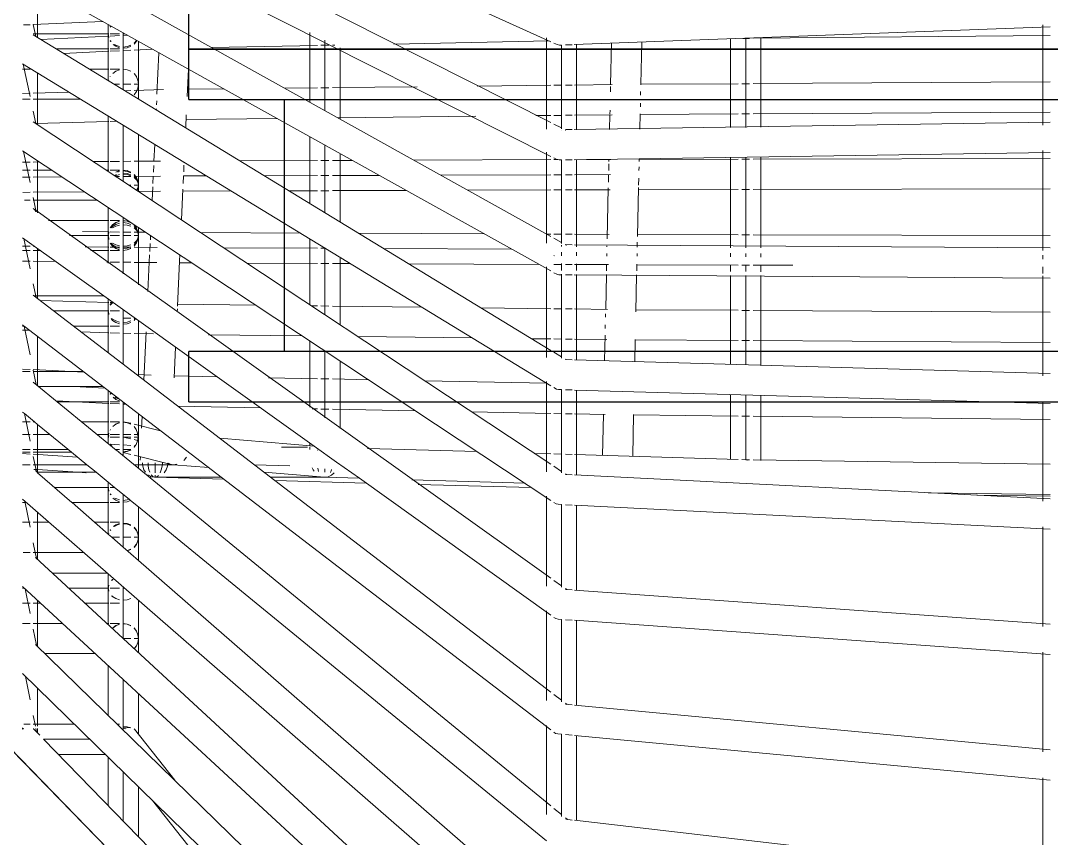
# Model space of a CAD drawing. Header units: millimetres. Extents: x 886808 to 1650903, y -1008069 to 230892.
# Drawn here: x 1015241 to 1016263, y -509280 to -508469 of the extents above; entities that cross this region are included whole.
import ezdxf
from ezdxf.xclip import XClip

# ---------------------------------------------------------------- set-up
doc = ezdxf.new("R2010")
doc.units = ezdxf.units.MM
doc.header["$XCLIPFRAME"] = 0
doc.layers.get('0').update_dxf_attribs({"lineweight": 0})
doc.layers.add('A-Wall', color=113, linetype='Continuous', lineweight=30)
doc.layers.add('A_Dim', color=8, linetype='Continuous', lineweight=5)

# ---------------------------------------------------------------- blocks, each defined once
blk = doc.blocks.new('A$C14C457CE')
for p, q in [((8875.8, 1507.4), (9400, 1744.6)), ((8875.8, 1427.3), (9389.4, 1686.6)), ((8875.8, 1393.7), (9300, 1607.8)), ((8875.8, 1314.2), (9389.4, 1600.4)), ((8875.8, 1279.9), (9400, 1572)), ((9385, 1511.5), (9385, 1563.6)), ((8387.8, 1424.7), (8387.8, 1524.2)), ((9315, 1524.6), (9315, 1515.3)), ((9389.4, 1524.5), (9320.7, 1527.7)), ((9389.4, 1524.5), (9386.8, 1512.6)), ((9399.1, 1524.1), (9392.5, 1524.4)), ((8380.3, 1522.1), (8852.8, 1504.6)), ((8675, 1510.9), (8380.3, 1513.8)), ((8875.8, 1201.1), (9389.4, 1514.2)), ((9115, 1516.6), (9115, 1447.5)), ((9300, 1513.7), (9295.8, 1513.9)), ((9300, 1515.3), (9298.4, 1515.3)), ((9300, 1516.2), (9300, 1515.3)), ((9300, 1516.2), (9300, 1459.7)), ((9300, 1516.2), (9300, 1459.7)), ((9300, 1516.2), (9300, 1515.3)), ((9300, 1502.2), (9300, 1515.3)), ((9300, 1515.3), (9300, 1459.7)), ((9303.9, 1515.3), (9313, 1515.3)), ((9303.9, 1515.3), (9313, 1515.3)), ((9312.1, 1523), (9313, 1521.9)), ((9312.5, 1523.2), (9313, 1522.5)), ((9315, 1515.3), (9314.5, 1515.3)), ((9315, 1515.3), (9314.5, 1511.9)), ((9314.5, 1515.3), (9389.4, 1515.3)), ((9315, 1515.3), (9315, 1500.3)), ((8667.5, 1511.4), (8667.5, 1422.7)), ((8685.4, 1510.8), (8678.6, 1510.8)), ((8682.5, 1510.9), (8682.5, 1422.4)), ((8697.5, 1510.3), (8697.5, 1422.2)), ((8786.5, 1465.2), (8785.6, 1507.1)), ((8816.5, 1464.9), (8815.6, 1505.9)), ((8850.2, 1419.9), (8850.2, 1504.7)), ((8854.6, 1504.5), (8861.3, 1504.3)), ((8865.2, 1504.1), (8867.1, 1504)), ((8865.2, 1421), (8865.2, 1504.1)), ((8867.1, 1504), (8869.5, 1504.6)), ((8869.5, 1504.6), (8872.7, 1506)), ((9031.5, 1505.2), (8877.4, 1508.2)), ((8880.2, 1420.8), (8880.2, 1511.3)), ((9092.5, 1504.1), (9090.3, 1504.1)), ((9103.9, 1503.9), (9096.1, 1504)), ((9100, 1509), (9100, 1439.1)), ((9212.5, 1501.8), (9107.5, 1503.8)), ((9285, 1499.4), (9285, 1507.9)), ((9287, 1508.1), (9286.7, 1508.8)), ((9287, 1508.7), (9286.9, 1508.9)), ((9289.4, 1506), (9287, 1508.7)), ((9289.4, 1505.2), (9287, 1508.1)), ((9296.1, 1502.6), (9292.5, 1503.9)), ((9313, 1513.1), (9303.9, 1513.5)), ((9307.5, 1503.9), (9303.9, 1502.6)), ((9310, 1504.7), (9307.5, 1502.9)), ((9308.7, 1504.7), (9307.5, 1503.9)), ((9313, 1508.7), (9312.2, 1507.8)), ((9313, 1508.1), (9312.7, 1507.8)), ((9382.3, 1509.8), (9314.5, 1513)), ((9314.5, 1511.9), (9314.5, 1511.6)), ((9085, 1501.4), (9085, 1430.7)), ((9266.6, 1455.4), (9264.7, 1496.5)), ((9289.4, 1499.2), (9271, 1500.1)), ((9285, 1465.3), (9285, 1499.4)), ((9296.1, 1501.5), (9292.5, 1502.9)), ((9300, 1498.7), (9292.5, 1499)), ((9300, 1502.2), (9296.1, 1502.6)), ((9300, 1501), (9296.1, 1501.5)), ((9300, 1502.2), (9300, 1501)), ((9300, 1500.3), (9300, 1501)), ((9307.5, 1502.9), (9303.9, 1501.5)), ((9303.9, 1500.3), (9313, 1500.3)), ((9313, 1498.1), (9303.9, 1498.5)), ((9314.5, 1500.3), (9366.7, 1500.3)), ((9359.4, 1495.9), (9314.5, 1498)), ((9315, 1500.3), (9315, 1468.8)), ((8875.8, 1166), (9400, 1485.6)), ((9399.4, 1485.2), (9392.5, 1453)), ((9236.6, 1453), (9235.4, 1480.2)), ((9287, 1472.8), (9289.4, 1475.8)), ((9287, 1472.7), (9287, 1472.8)), ((9289.4, 1475.8), (9289.4, 1475.9)), ((9292.5, 1478.3), (9296.1, 1479.7)), ((9292.5, 1478.2), (9296.1, 1479.7)), ((9296.1, 1479.7), (9300, 1480.3)), ((9296.1, 1479.7), (9300, 1480.2)), ((9300, 1480.3), (9300, 1480.3)), ((9300, 1480.3), (9300, 1480.2)), ((9300, 1465.3), (9300, 1480.2)), ((9303.9, 1480.3), (9313, 1480.3)), ((9303.9, 1479.7), (9307.5, 1478.3)), ((9303.9, 1479.7), (9307.5, 1478.2)), ((9307.5, 1478.3), (9310.5, 1475.9)), ((9307.5, 1478.2), (9310.5, 1475.9)), ((9312.9, 1472.8), (9313, 1472.8)), ((9313, 1472.8), (9313, 1472.8)), ((9313, 1472.8), (9313, 1472.7)), ((9314.5, 1480.3), (9333.8, 1480.3)), ((9385, 1425.1), (9385, 1476.4)), ((9392.5, 1480.3), (9400, 1480.3)), ((8675, 1465.9), (8380.3, 1467.6)), ((8686.4, 1465.8), (8678.6, 1465.8)), ((8786.5, 1465.2), (8690, 1465.8)), ((8786.5, 1464.8), (8786.5, 1465.2)), ((8852.2, 1464.5), (8814.8, 1465)), ((8816.7, 1457.7), (8816.6, 1463.1)), ((8861.3, 1464.4), (8854.6, 1464.5)), ((8872.7, 1464.3), (8865.2, 1464.4)), ((8948.8, 1463.5), (8875.8, 1464.3)), ((9092.5, 1461.9), (9008.5, 1462.8)), ((9285, 1465.3), (9285.5, 1469.2)), ((9285.5, 1461.5), (9285, 1465.3)), ((9285, 1459.2), (9285, 1465.3)), ((9285, 1465.3), (9289.4, 1465.3)), ((9285.5, 1469.2), (9287, 1472.7)), ((9300, 1465.3), (9292.5, 1465.3)), ((9300, 1465.3), (9300, 1459.7)), ((9300, 1465.3), (9300, 1459.7)), ((9309.2, 1465.3), (9303.9, 1465.3)), ((9314.5, 1469.2), (9314.6, 1468.6)), ((8786.8, 1454.4), (8786.7, 1458)), ((9103.9, 1461.8), (9096.1, 1461.8)), ((9139.9, 1461.4), (9107.5, 1461.7)), ((9236.3, 1460.3), (9200.3, 1460.7)), ((9289.4, 1459.1), (9260, 1459.9)), ((9285, 1450.5), (9285, 1459.2)), ((9286.5, 1459.2), (9285.5, 1461.5)), ((9287, 1457.9), (9286.5, 1459.2)), ((9289.4, 1454.8), (9287, 1457.9)), ((9287, 1457.9), (9287, 1457.9)), ((9289.4, 1454.8), (9289.4, 1454.8)), ((9298.6, 1458.8), (9292.5, 1459)), ((9389.4, 1456.4), (9353.7, 1457.3)), ((9400, 1456.1), (9392.5, 1456.3)), ((8787, 1443), (8786.9, 1446.6)), ((9267.1, 1444.8), (9266.9, 1448.7)), ((9342.2, 1450.3), (9389.4, 1450.3)), ((9392.5, 1450.3), (9400, 1450.3)), ((8675, 1435.9), (8380.3, 1437.6)), ((8686.4, 1435.8), (8678.6, 1435.8)), ((8787.2, 1435.2), (8690, 1435.8)), ((8787.5, 1420.8), (8787.2, 1435.8)), ((8852.2, 1434.6), (8815, 1435)), ((8817.2, 1435.5), (8817.1, 1439.6)), ((8817.5, 1420.4), (8817.2, 1434.9)), ((8861.3, 1434.5), (8854.6, 1434.5)), ((8872.7, 1434.3), (8865.2, 1434.4)), ((8890.6, 1434.1), (8875.8, 1434.3)), ((9087.1, 1431.9), (8950.4, 1433.5)), ((9238.1, 1421.9), (9237.5, 1434.9)), ((9267.3, 1439.8), (9267.2, 1440.9)), ((9315, 1378.8), (9315, 1433.8)), ((9389.4, 1438.6), (9386.7, 1426.3)), ((8380.3, 1427.5), (8852.6, 1420.3)), ((8865.2, 1421.9), (8872.7, 1425.7)), ((9237.7, 1430.3), (9147.5, 1431.3)), ((9285, 1358.9), (9389.4, 1428)), ((9300, 1424.6), (9300, 1368.9)), ((9300, 1424.6), (9300, 1368.9)), ((9300, 1424.6), (9300, 1368.9)), ((9300, 1424.6), (9300, 1368.9)), ((9313, 1428.4), (9306.6, 1428.6)), ((9387, 1426.4), (9314.5, 1428.4)), ((8854.6, 1420.3), (8861.3, 1420.2)), ((8860.9, 1419.7), (8861.3, 1420)), ((8861.3, 1419.8), (8861.1, 1419.7)), ((8865.2, 1419.7), (8865.2, 1419.7)), ((9115, 1413.1), (9115, 1346.9)), ((9285, 1388.9), (9285, 1415.5)), ((9100, 1404.8), (9100, 1337.8)), ((9269.6, 1389), (9268.9, 1405.6)), ((8380.3, 1397.5), (8852.7, 1390.3)), ((8675, 1390.8), (8380.3, 1391.4)), ((8387.8, 1300.3), (8387.8, 1399.6)), ((8667.5, 1393.1), (8667.5, 1302.8)), ((8682.5, 1392.9), (8682.5, 1302.9)), ((8697.5, 1392.7), (8697.5, 1303)), ((8788.2, 1388.7), (8788.2, 1391.3)), ((8869.8, 1390.6), (8872.7, 1392.1)), ((8875.8, 1052.2), (9400, 1399.2)), ((8880.2, 1307.4), (8880.2, 1398)), ((9085, 1396.4), (9085, 1328.6)), ((9392.5, 1367.6), (9399.1, 1398.6)), ((8686.4, 1390.8), (8678.6, 1390.8)), ((8788.2, 1390.6), (8690, 1390.8)), ((8788.4, 1379.7), (8788.3, 1383.3)), ((8840.4, 1390.5), (8816.4, 1390.6)), ((8818.2, 1388.6), (8818.2, 1390.8)), ((8818.4, 1379.6), (8818.3, 1386.3)), ((8850.2, 1304), (8850.2, 1390.3)), ((8854.6, 1390.3), (8861.3, 1390.2)), ((8865.2, 1390.1), (8867.5, 1390.1)), ((8865.2, 1307.2), (8865.2, 1390.1)), ((8867.5, 1390.1), (8869.8, 1390.6)), ((8872.7, 1390.4), (8868.8, 1390.4)), ((9011.7, 1389.9), (8875.8, 1390.4)), ((9092.5, 1389.7), (9073, 1389.7)), ((9103.9, 1389.6), (9096.1, 1389.6)), ((9184.6, 1389.3), (9107.5, 1389.6)), ((9239.7, 1387.1), (9239.6, 1387.8)), ((9240.1, 1378.2), (9239.8, 1384.9)), ((9289.4, 1388.8), (9263.1, 1389)), ((9269.6, 1388.5), (9269.6, 1389)), ((9270.1, 1378), (9269.8, 1384.7)), ((9285, 1365.1), (9285, 1388.9)), ((9300, 1388.7), (9292.5, 1388.8)), ((9313, 1388.6), (9303.9, 1388.7)), ((9329.7, 1388.5), (9314.5, 1388.6)), ((9389.4, 1388), (9383.2, 1388.1)), ((9385, 1337.7), (9385, 1389.2)), ((9400, 1387.9), (9392.5, 1388)), ((8788.7, 1365.1), (8788.6, 1371.9)), ((8852.2, 1375.4), (8816.6, 1375.6)), ((8818.7, 1368.2), (8818.5, 1375.7)), ((8861.3, 1375.4), (8854.6, 1375.4)), ((8872.7, 1375.4), (8865.2, 1375.4)), ((8985, 1375), (8875.8, 1375.4)), ((9092.5, 1374.7), (9046.2, 1374.8)), ((9103.9, 1374.6), (9096.1, 1374.6)), ((9160.1, 1374.4), (9107.5, 1374.6)), ((9240.3, 1374.2), (9217.4, 1374.2)), ((9240.6, 1366.8), (9240.3, 1374.3)), ((9289.4, 1373.8), (9263.1, 1374)), ((9270.7, 1366.6), (9270.3, 1374.1)), ((9285.5, 1369), (9287, 1372.6)), ((9285.5, 1368.8), (9287, 1372.2)), ((9285.5, 1368.2), (9287, 1371.1)), ((9285.5, 1367.9), (9287, 1370.5)), ((9287, 1372.6), (9289.4, 1375.7)), ((9287, 1372.2), (9289.4, 1375.1)), ((9287, 1371.1), (9289.4, 1373.6)), ((9287, 1370.5), (9289.4, 1372.8)), ((9292.5, 1378), (9296.1, 1379.5)), ((9292.5, 1377.4), (9296.1, 1378.8)), ((9292.5, 1375.5), (9296.1, 1376.7)), ((9292.5, 1374.5), (9296.1, 1375.6)), ((9300, 1373.7), (9292.5, 1373.8)), ((9296.1, 1379.5), (9300, 1380)), ((9296.1, 1378.8), (9300, 1379.3)), ((9296.1, 1376.7), (9300, 1377.1)), ((9296.1, 1375.6), (9300, 1376)), ((9300, 1380.1), (9300, 1380)), ((9300, 1379.3), (9300, 1377.1)), ((9300, 1377.1), (9300, 1376)), ((9300, 1368.9), (9300, 1376)), ((9303.9, 1380.1), (9313, 1380.1)), ((9303.9, 1379.5), (9307.3, 1378.1)), ((9303.9, 1378.8), (9305.6, 1378.1)), ((9303.9, 1375.6), (9307.5, 1374.5)), ((9307.3, 1373.7), (9303.9, 1373.7)), ((9306.9, 1375.7), (9307.5, 1375.5)), ((9307.5, 1375.5), (9308.8, 1374.7)), ((9307.5, 1374.5), (9308.1, 1374.2)), ((9309.8, 1375.7), (9310.1, 1375.5)), ((9314.5, 1380.1), (9317, 1380.1)), ((9389.4, 1373), (9360.8, 1373.3)), ((9371.2, 1380.1), (9389.4, 1380.1)), ((9392.5, 1380.1), (9400, 1380.1)), ((9400, 1372.9), (9392.5, 1373)), ((8675, 1360.8), (8380.3, 1361.4)), ((8686.4, 1360.8), (8678.6, 1360.8)), ((8788.8, 1360.6), (8690, 1360.8)), ((8789.8, 1314.1), (8788.8, 1362.7)), ((8852.2, 1360.4), (8816.8, 1360.6)), ((8819.9, 1311.8), (8818.8, 1362.6)), ((8861.3, 1360.4), (8854.6, 1360.4)), ((8872.7, 1360.4), (8865.2, 1360.4)), ((8958.2, 1360.1), (8875.8, 1360.4)), ((9242.3, 1330.6), (9240.9, 1361.2)), ((9271.4, 1349.9), (9270.8, 1363.4)), ((9285, 1365.1), (9285.5, 1368.8)), ((9285, 1365.1), (9285.5, 1368.2)), ((9285, 1365.1), (9285.5, 1367.9)), ((9285.5, 1362.3), (9285, 1365.1)), ((9285, 1365.1), (9285, 1358.9)), ((9285.5, 1362), (9285, 1365.1)), ((9285.5, 1361.4), (9285, 1365.1)), ((9285, 1365.1), (9289.4, 1365.1)), ((9285.5, 1368.8), (9285.5, 1369)), ((9286.8, 1360.1), (9285.5, 1362.3)), ((9286.6, 1360), (9285.5, 1362)), ((9286.3, 1359.8), (9285.5, 1361.4)), ((9285.5, 1361.2), (9285.5, 1361.4)), ((9286.2, 1359.7), (9285.5, 1361.2)), ((9294.3, 1365.1), (9292.5, 1365.1)), ((8875.8, 1088.1), (9284.9, 1358.9)), ((9092.5, 1359.7), (9019.4, 1359.9)), ((9103.9, 1359.6), (9096.1, 1359.6)), ((9135.6, 1359.5), (9107.5, 1359.6)), ((9241, 1359.2), (9192.9, 1359.3)), ((9284.9, 1358.9), (9263.1, 1359)), ((9284.9, 1358.9), (9285, 1358.9)), ((9325.9, 1350.1), (9389.4, 1350.1)), ((9389.4, 1358), (9338.4, 1358.4)), ((9386.4, 1338.7), (9389.4, 1352.9)), ((9399.6, 1357.9), (9392.5, 1358)), ((9392.5, 1350.1), (9398, 1350.1)), ((9315, 1342.9), (9315, 1318.7)), ((9315, 1288.7), (9386.6, 1339.9)), ((9386.6, 1339.9), (9389.4, 1341.8)), ((9387.8, 1340.5), (9386.8, 1339)), ((9389.4, 1341.8), (9387.8, 1340.5)), ((9389.4, 1341.8), (9389.4, 1341.9)), ((9296.1, 1329.4), (9300, 1329.9)), ((9296.1, 1329.3), (9300, 1329.8)), ((9300, 1333), (9300, 1277)), ((9300, 1333), (9300, 1277)), ((9300, 1333), (9300, 1315.1)), ((9300, 1333), (9300, 1277)), ((9300, 1330.1), (9300, 1329.9)), ((9300, 1329.9), (9300, 1329.8)), ((9300, 1328), (9300, 1329.8)), ((9303.9, 1330.1), (9313, 1330.1)), ((9314.5, 1330.1), (9374.4, 1330.1)), ((9285, 1318.4), (9285, 1323.1)), ((9285.5, 1318.9), (9287, 1322.5)), ((9285.5, 1318.4), (9287, 1321.5)), ((9285.5, 1317.9), (9287, 1320.4)), ((9287, 1322.5), (9289.4, 1325.6)), ((9287, 1322.5), (9289.4, 1325.5)), ((9287, 1321.5), (9289.4, 1324.2)), ((9287, 1320.4), (9289.4, 1322.6)), ((9287, 1322.5), (9287, 1322.5)), ((9292.5, 1328), (9296.1, 1329.4)), ((9292.5, 1327.8), (9296.1, 1329.3)), ((9292.5, 1326.2), (9296.1, 1327.5)), ((9292.5, 1324.3), (9296.1, 1325.4)), ((9296.1, 1327.5), (9300, 1328)), ((9296.1, 1325.4), (9300, 1325.7)), ((9300, 1328), (9300, 1325.7)), ((9300, 1318.6), (9300, 1325.7)), ((9303.9, 1329.4), (9307.5, 1328)), ((9303.9, 1329.3), (9307.5, 1327.8)), ((9303.9, 1327.5), (9307.5, 1326.2)), ((9303.9, 1325.4), (9307.5, 1324.3)), ((9307.5, 1328), (9310.6, 1325.6)), ((9307.5, 1327.8), (9310.6, 1325.5)), ((9307.5, 1326.2), (9310.6, 1324.2)), ((9307.5, 1324.3), (9310.6, 1322.6)), ((9310.6, 1325.6), (9312.9, 1322.6)), ((9310.6, 1325.5), (9312.9, 1322.6)), ((9310.6, 1324.2), (9312, 1322.6)), ((9312.9, 1322.6), (9312.9, 1322.6)), ((8675, 1315.8), (8380.3, 1315.1)), ((8686.4, 1315.8), (8678.6, 1315.8)), ((8789.8, 1316.1), (8690, 1315.8)), ((8852.2, 1316.3), (8818, 1316.2)), ((8861.3, 1316.4), (8854.6, 1316.3)), ((8872.7, 1316.4), (8865.2, 1316.4)), ((8865.2, 1308.3), (8872.7, 1312.5)), ((8879.9, 1316.4), (8875.8, 1316.4)), ((9066.3, 1317.3), (8941.9, 1316.7)), ((9115, 1311.8), (9115, 1246.4)), ((9223.1, 1318), (9124.3, 1317.5)), ((9273.2, 1310.8), (9273, 1315.1)), ((9289.4, 1318.4), (9277.8, 1318.3)), ((9285, 1315.1), (9285.5, 1318.9)), ((9285, 1315.1), (9285, 1318.4)), ((9285, 1315.1), (9285.5, 1318.4)), ((9285, 1315.1), (9285.5, 1317.9)), ((9285.5, 1311.3), (9285, 1315.1)), ((9285.5, 1312.4), (9285, 1315.1)), ((9285.5, 1311.8), (9285, 1315.1)), ((9285, 1315.1), (9285, 1288.4)), ((9285, 1315.1), (9289.4, 1315.1)), ((9285.5, 1318.9), (9285.5, 1318.9)), ((9285.5, 1318.4), (9285.5, 1318.4)), ((9287, 1309.8), (9285.5, 1312.4)), ((9287, 1308.7), (9285.5, 1311.8)), ((9287, 1307.8), (9285.5, 1311.3)), ((9285.5, 1311.3), (9285.5, 1311.3)), ((9289.4, 1307.6), (9287, 1309.8)), ((9300, 1318.6), (9292.5, 1318.5)), ((9300, 1315.1), (9292.5, 1315.1)), ((9300, 1318.6), (9300, 1315.1)), ((9300, 1304.5), (9300, 1315.1)), ((9300, 1315.1), (9300, 1277)), ((9313, 1318.7), (9303.9, 1318.6)), ((9303.9, 1315.1), (9313, 1315.1)), ((9303.9, 1315.1), (9313, 1315.1)), ((9303.9, 1315.1), (9313, 1315.1)), ((9310.2, 1248.6), (9400, 1312.8)), ((9314.5, 1318.7), (9340.5, 1319)), ((9314.5, 1318.9), (9314.5, 1318.9)), ((9314.5, 1318.9), (9314.5, 1318.4)), ((9314.5, 1318.4), (9315, 1315.1)), ((9314.5, 1317.9), (9315, 1315.1)), ((9315, 1315.1), (9314.5, 1315.1)), ((9315, 1315.1), (9314.5, 1311.3)), ((9315, 1315.1), (9314.5, 1312.4)), ((9315, 1315.1), (9314.5, 1311.8)), ((9314.5, 1315.1), (9353.4, 1315.1)), ((9314.5, 1315.1), (9353.4, 1315.1)), ((9314.5, 1311.3), (9314.5, 1311.3)), ((9315, 1315.1), (9315, 1318.7)), ((9315, 1315.1), (9315, 1300.1)), ((9392.5, 1282.1), (9398.8, 1312.1)), ((8380.3, 1302.9), (8852.5, 1306)), ((8790.1, 1303.6), (8790, 1308.6)), ((8820.1, 1303.8), (8820.1, 1305)), ((8854.6, 1306), (8861.3, 1306.1)), ((8860.3, 1305.6), (8861.3, 1306.1)), ((8861.3, 1305.8), (8860.3, 1305.6)), ((8865.2, 1304.1), (8865.2, 1305.5)), ((9041.6, 1302.2), (8914.8, 1301.6)), ((9103.9, 1302.4), (9099.5, 1302.4)), ((9100, 1302.7), (9100, 1236.5)), ((9200.3, 1302.9), (9107.5, 1302.4)), ((9289.4, 1303.4), (9266.4, 1303.2)), ((9273.7, 1299.4), (9273.4, 1307.2)), ((9289.4, 1306), (9287, 1308.7)), ((9287, 1307.7), (9287, 1307.8)), ((9289.4, 1304.6), (9287, 1307.7)), ((9289.4, 1304.7), (9287, 1307.7)), ((9296.1, 1304.9), (9292.5, 1305.9)), ((9296.1, 1302.7), (9292.5, 1304)), ((9300, 1303.6), (9292.5, 1303.5)), ((9296.1, 1300.9), (9292.5, 1302.4)), ((9296.1, 1300.8), (9292.5, 1302.3)), ((9300, 1304.5), (9296.1, 1304.9)), ((9300, 1302.2), (9296.1, 1302.7)), ((9300, 1300.4), (9296.1, 1300.9)), ((9300, 1300.3), (9296.1, 1300.8)), ((9300, 1304.5), (9300, 1302.2)), ((9300, 1300.4), (9300, 1302.2)), ((9300, 1300.4), (9300, 1300.3)), ((9300, 1300.3), (9300, 1300.1)), ((9307.5, 1305.9), (9303.9, 1304.9)), ((9307.5, 1304), (9303.9, 1302.7)), ((9313, 1303.7), (9303.9, 1303.6)), ((9307.5, 1302.4), (9303.9, 1300.9)), ((9307.5, 1302.3), (9303.9, 1300.8)), ((9303.9, 1300.1), (9313, 1300.1)), ((9310.6, 1307.6), (9307.5, 1305.9)), ((9310.6, 1306), (9307.5, 1304)), ((9310.6, 1304.7), (9307.5, 1302.4)), ((9310.6, 1304.6), (9307.5, 1302.3)), ((9312.9, 1307.6), (9310.6, 1304.7)), ((9312, 1307.6), (9310.6, 1306)), ((9312.9, 1307.6), (9310.6, 1304.6)), ((9312.9, 1307.6), (9312.9, 1307.6)), ((9337.8, 1304), (9314.5, 1303.7)), ((9314.5, 1300.1), (9332.4, 1300.1)), ((9315, 1287.7), (9315, 1300.1)), ((9382, 1300.1), (9389.4, 1300.1)), ((9385, 1252.4), (9385, 1302.2)), ((9389.4, 1304.5), (9388.2, 1304.5)), ((9400, 1304.6), (9392.5, 1304.6)), ((9392.5, 1300.1), (9400, 1300.1)), ((8387.8, 1291.8), (8387.8, 1295.5)), ((8667.5, 1297.3), (8667.5, 1293.7)), ((8682.5, 1297.4), (8682.5, 1293.8)), ((8697.5, 1297.5), (8697.5, 1293.9)), ((8790.3, 1294.5), (8790.2, 1297.2)), ((8820.3, 1294.7), (8820.2, 1297.3)), ((8850.2, 1294.9), (8850.2, 1298.5)), ((8865.2, 1295), (8865.2, 1298.6)), ((8872.2, 1295), (8872.7, 1295.3)), ((8875.8, 975), (9315, 1288.7)), ((9085, 1293.6), (9085, 1226.5)), ((9244.1, 1290.1), (9243.9, 1295.8)), ((9246.2, 1244.9), (9244.2, 1289.8)), ((9275.6, 1259.5), (9273.9, 1295.8)), ((9313, 1288.7), (9303.9, 1288.6)), ((9315, 1288.7), (9314.5, 1288.7)), ((9316.5, 1288.7), (9315, 1288.7)), ((9315, 1288.7), (9315, 1288.7)), ((9389.4, 1289.5), (9366.9, 1289.3)), ((9400, 1289.6), (9392.5, 1289.6)), ((8387.8, 1277.4), (8387.8, 1284.1)), ((8675, 1285.8), (8635.8, 1285.7)), ((8667.5, 1285.9), (8667.5, 1285.8)), ((8667.5, 1285.8), (8667.5, 1279.2)), ((8686.4, 1285.8), (8678.6, 1285.8)), ((8682.5, 1286), (8682.5, 1279.3)), ((8790.5, 1286.1), (8690, 1285.8)), ((8697.5, 1286.1), (8697.5, 1279.4)), ((8790.6, 1280), (8790.4, 1286.7)), ((8852.2, 1286.3), (8818.5, 1286.2)), ((8820.6, 1280.2), (8820.5, 1286.2)), ((8850.2, 1280.4), (8850.2, 1287.1)), ((8861.3, 1286.4), (8854.6, 1286.3)), ((8865.2, 1280.5), (8865.2, 1287.2)), ((8872.7, 1286.4), (8865.2, 1286.4)), ((8880.2, 1193.9), (8880.2, 1283.9)), ((9016.8, 1287), (8887.7, 1286.5)), ((9092.5, 1287.4), (9074.7, 1287.3)), ((9103.9, 1287.4), (9096.1, 1287.4)), ((9177.5, 1287.8), (9107.5, 1287.4)), ((9244.2, 1288), (9232, 1288)), ((9289.4, 1288.4), (9266.7, 1288.2)), ((9285, 1266.2), (9285, 1288.4)), ((9300, 1288.6), (9292.5, 1288.5)), ((8380.3, 1272.9), (8852.6, 1276)), ((8387.8, 1175.8), (8387.8, 1275.1)), ((8667.5, 1275.3), (8667.5, 1186.5)), ((8682.5, 1275.4), (8682.5, 1186.9)), ((8697.5, 1275.5), (8697.5, 1187.3)), ((8791.5, 1239.4), (8790.7, 1276.1)), ((8821.4, 1241.8), (8820.7, 1276.3)), ((8850.2, 1191.7), (8850.2, 1276.5)), ((8854.6, 1276), (8861.3, 1276.1)), ((8865.2, 1193.5), (8865.2, 1276.6)), ((8865.2, 1276.1), (8867.8, 1276.1)), ((8867.8, 1276.1), (8870, 1276.7)), ((8870, 1276.7), (8872.7, 1278.1)), ((9386.5, 1253.6), (9389.4, 1267.3)), ((8875.8, 862), (9389.4, 1255.8)), ((9110.5, 1106), (9310.1, 1248.5)), ((9313, 1248.6), (9309.8, 1248.5)), ((9310, 1248.7), (9310.6, 1248.3)), ((9310.1, 1248.5), (9310.2, 1248.6)), ((9310.6, 1248.3), (9313, 1245.9)), ((9310.8, 1249.3), (9313, 1246.8)), ((9382.7, 1250.7), (9314.5, 1248.7)), ((9315, 1198.7), (9315, 1252.2)), ((9319.2, 1255.2), (9388.7, 1255.2)), ((8675, 1240.8), (8380.3, 1238.9)), ((8686.4, 1240.8), (8678.6, 1240.8)), ((8791.4, 1241.5), (8690, 1240.9)), ((8852.2, 1242.2), (8819.5, 1241.8)), ((8861.3, 1242.3), (8854.6, 1242.2)), ((8872.7, 1242.4), (8865.2, 1242.3)), ((8945, 1243.3), (8875.8, 1242.4)), ((9092.5, 1245.1), (9003.7, 1244)), ((9103.9, 1245.2), (9096.1, 1245.1)), ((9113.4, 1245.3), (9107.5, 1245.2)), ((9246.1, 1246.9), (9168.6, 1246)), ((9246.5, 1239.3), (9246.3, 1242.4)), ((9300, 1241.5), (9300, 1241.3)), ((9300, 1241.5), (9300, 1187.2)), ((9300, 1241.5), (9300, 1187.2)), ((9300, 1241.5), (9300, 1187.2)), ((9300, 1241.5), (9300, 1240.2)), ((9300, 1228.8), (9300, 1241.3)), ((9300, 1240.2), (9300, 1187.2)), ((9303.9, 1240.2), (9313, 1240.2)), ((9315, 1240.2), (9314.5, 1237.3)), ((9315, 1240.2), (9314.5, 1236.8)), ((9314.5, 1240.2), (9369.1, 1240.2)), ((8821.6, 1234.1), (8821.5, 1237.3)), ((9285, 1175.7), (9285, 1230.8)), ((9289.4, 1230.9), (9287.8, 1232.8)), ((9289.4, 1232.9), (9287.9, 1232.9)), ((9288.4, 1233.1), (9288.3, 1233.2)), ((9289.4, 1232.1), (9288.4, 1233.1)), ((9300, 1233.2), (9292.5, 1233)), ((9296.1, 1229.1), (9292.5, 1230.3)), ((9296.1, 1227.5), (9292.5, 1228.8)), ((9300, 1228.8), (9296.1, 1229.1)), ((9300, 1227.1), (9296.1, 1227.5)), ((9307.5, 1230.3), (9303.9, 1229.1)), ((9307.5, 1228.8), (9303.9, 1227.5)), ((9310.6, 1232.1), (9307.5, 1230.3)), ((9310.6, 1230.9), (9307.5, 1228.8)), ((9311.2, 1232.7), (9310.6, 1232.1)), ((9312.2, 1232.7), (9310.6, 1230.9)), ((8821.9, 1222.8), (8821.8, 1226.6)), ((8875.8, 824.5), (9398.4, 1225.1)), ((9289.4, 1217.9), (9270.2, 1217.4)), ((9277.2, 1225.1), (9277.2, 1225.2)), ((9279.6, 1171.6), (9277.4, 1219.6)), ((9300, 1218.2), (9292.5, 1218)), ((9300, 1225.2), (9300, 1227.1)), ((9303.9, 1225.2), (9313, 1225.2)), ((9313, 1218.6), (9303.9, 1218.3)), ((9314.5, 1225.2), (9349.5, 1225.2)), ((9342, 1219.5), (9314.5, 1218.6)), ((9392.5, 1196.6), (9398.4, 1225.1)), ((9400, 1221.2), (9393, 1221)), ((9398.4, 1225.1), (9398.6, 1225.2)), ((9398.6, 1225.2), (9400, 1226.3)), ((9398.6, 1225.2), (9400, 1225.2)), ((8675, 1210.8), (8380.3, 1208.9)), ((8686.4, 1210.8), (8678.6, 1210.8)), ((8792.1, 1211.5), (8690, 1210.9)), ((8792.6, 1190), (8792.1, 1211.9)), ((8852.2, 1212.2), (8820.2, 1211.8)), ((8822.6, 1190.9), (8822, 1216.1)), ((8861.3, 1212.3), (8854.6, 1212.2)), ((8872.7, 1212.4), (8865.2, 1212.3)), ((8894.8, 1212.7), (8875.8, 1212.4)), ((9067.2, 1214.8), (8953.5, 1213.4)), ((9115, 1210.5), (9115, 1144.8)), ((9215.4, 1216.5), (9122.4, 1215.4)), ((9385, 1166.1), (9385, 1214.8)), ((8865.2, 1194.6), (8872.7, 1199.2)), ((9100, 1200.6), (9100, 1134.1)), ((9249.5, 1173.8), (9248.1, 1204.4)), ((8380.3, 1178.3), (8852.5, 1191.8)), ((8854.6, 1191.8), (8861.3, 1192)), ((8860.8, 1192), (8861.3, 1192.3)), ((9085, 1190.7), (9085, 1123.4)), ((9286.9, 1177.2), (9272.3, 1176.5)), ((9389.4, 1182), (9339.1, 1179.6)), ((9339.7, 1180.1), (9389.4, 1180.1)), ((9386.4, 1167.2), (9389.4, 1181.6)), ((9400, 1182.5), (9392.5, 1182.2)), ((9392.5, 1180.1), (9400, 1180.1)), ((9000.9, 1170.9), (8879.9, 1168.5)), ((8880.2, 1080.5), (8880.2, 1170.1)), ((9092.5, 1172.7), (9056.8, 1172)), ((9103.9, 1172.9), (9096.1, 1172.8)), ((9155.8, 1174), (9107.5, 1173)), ((9249.4, 1175.8), (9206.8, 1175)), ((9307, 1102.2), (9389.4, 1169.7)), ((8380.3, 1148.3), (8852.5, 1161.7)), ((8667.5, 1156.5), (8667.5, 1091.9)), ((8682.5, 1156.9), (8682.5, 1092.6)), ((8697.5, 1157.3), (8697.5, 1093.1)), ((8850.2, 1077.4), (8850.2, 1161.7)), ((8854.6, 1161.8), (8861.3, 1162)), ((8865.2, 1162.1), (8868.1, 1162.2)), ((8865.2, 1079.7), (8865.2, 1162.1)), ((8868.1, 1162.2), (8870.3, 1162.7)), ((8870.3, 1162.7), (8872.7, 1164.1)), ((9313, 1158.7), (9312, 1157.6)), ((9313, 1157.8), (9312.8, 1157.6)), ((9315, 1130.1), (9315, 1161.2)), ((9349.2, 1165.1), (9318.2, 1163.6)), ((9320.2, 1165.1), (9383.8, 1165.1)), ((8387.8, 1051.4), (8387.8, 1150.5)), ((9245.9, 1145.7), (9163.6, 1144.1)), ((9300, 1147.8), (9297.3, 1147.6)), ((9300, 1149.7), (9300, 1096.5)), ((9300, 1149.7), (9300, 1115.1)), ((9300, 1149.7), (9300, 1096.5)), ((9300, 1149.7), (9300, 1096.5)), ((9307.5, 1152.5), (9303.9, 1151.1)), ((9303.9, 1150.1), (9313, 1150.1)), ((9313, 1148.4), (9303.9, 1147.9)), ((9307.5, 1154), (9304, 1152.7)), ((9308.3, 1154.5), (9307.5, 1154)), ((9310.2, 1154.5), (9307.5, 1152.5)), ((9366.5, 1150.9), (9314.5, 1148.4)), ((9314.5, 1150.1), (9365.5, 1150.1)), ((8675, 1135.7), (8380.3, 1132.6)), ((8686.4, 1135.8), (8678.6, 1135.8)), ((8793.7, 1137), (8690, 1135.9)), ((8794.6, 1096), (8793.7, 1137.4)), ((8852.2, 1138), (8822, 1137.4)), ((8824.6, 1096.9), (8823.7, 1137.4)), ((8861.3, 1138.2), (8854.6, 1138)), ((8872.7, 1138.4), (8865.2, 1138.2)), ((8954.2, 1140), (8875.8, 1138.4)), ((9092.5, 1142.7), (9010.1, 1141.1)), ((9103.9, 1142.9), (9096.1, 1142.8)), ((9112.6, 1143.1), (9107.5, 1143)), ((9281.8, 1123.8), (9281.3, 1135.3)), ((9285, 1084.2), (9285, 1138.2)), ((9388.1, 1130.1), (9398.1, 1138.3)), ((9392.5, 1111.1), (9398.1, 1138.3)), ((9398.1, 1138.3), (9400, 1139.9)), ((9289.4, 1127.9), (9263, 1121.3)), ((9288.6, 1124.5), (9289.4, 1125.5)), ((9289.4, 1125.5), (9289.4, 1125.6)), ((9292.5, 1128.1), (9296.1, 1129.6)), ((9296.1, 1129.6), (9292.5, 1128.7)), ((9292.5, 1127.8), (9296.1, 1129.3)), ((9292.5, 1128.1), (9292.5, 1128.1)), ((9296.1, 1129.6), (9299.9, 1130.1)), ((9296.1, 1129.3), (9300, 1129.8)), ((9299.9, 1130.1), (9300, 1130.1)), ((9300, 1130.1), (9300, 1130.1)), ((9300, 1130.1), (9300, 1129.8)), ((9300, 1117.6), (9300, 1129.8)), ((9303.9, 1130.1), (9313, 1130.1)), ((9303.9, 1129.5), (9307.2, 1128.1)), ((9303.9, 1129.3), (9307.5, 1127.8)), ((9307.2, 1128.1), (9307.5, 1127.8)), ((9307.5, 1127.8), (9308.7, 1127)), ((9308.7, 1127), (9310.3, 1125.7)), ((9310.3, 1125.7), (9310.3, 1125.7)), ((9314.5, 1130.1), (9341.1, 1130.1)), ((9315, 1130.1), (9315, 1117.6)), ((9372.8, 1117.6), (9385, 1127.6)), ((9385, 1127.6), (9388, 1130.1)), ((9385, 1079.7), (9385, 1127.6)), ((9388, 1130.1), (9388.1, 1130.1)), ((9388.1, 1130.1), (9389.4, 1130.1)), ((9392.5, 1130.1), (9400, 1130.1)), ((9285.3, 1115.1), (9285.8, 1119)), ((9285.8, 1111.2), (9285.3, 1115.1)), ((9285.3, 1115.1), (9289.4, 1115.1)), ((9285.6, 1117.6), (9289.4, 1117.6)), ((9285.8, 1119), (9287.2, 1122.6)), ((9287.2, 1122.6), (9288.6, 1124.5)), ((9292.5, 1117.6), (9300, 1117.6)), ((9300, 1115.1), (9292.5, 1115.1)), ((9300, 1115.1), (9292.5, 1113.2)), ((9300, 1117.6), (9300, 1115.1)), ((9300, 1107.2), (9300, 1115.1)), ((9303.9, 1117.6), (9313, 1117.6)), ((9303.9, 1115.1), (9313, 1115.1)), ((9312.7, 1122.6), (9313, 1121.8)), ((9312.9, 1122.6), (9313, 1122.5)), ((9314.5, 1118.9), (9315, 1115.1)), ((9314.5, 1117.6), (9325.8, 1117.6)), ((9314.5, 1116.7), (9314.7, 1115.1)), ((9314.7, 1115.1), (9314.5, 1115.1)), ((9315, 1115.1), (9314.7, 1115.1)), ((9315, 1117.6), (9315, 1115.1)), ((9315, 1108.7), (9315, 1115.1)), ((9351.5, 1100.1), (9372.8, 1117.6)), ((9372.8, 1117.6), (9389.4, 1117.6)), ((9392.5, 1117.6), (9400, 1117.6)), ((9088.5, 1090.3), (9110.5, 1106)), ((9204.2, 1113.8), (9110.3, 1106)), ((9115, 1109.4), (9115, 1106.1)), ((9115, 1104.9), (9115, 1102.8)), ((9117.3, 1105.1), (9143.1, 1105.1)), ((9289.4, 1112.5), (9285.8, 1111.6)), ((9287.3, 1107.6), (9285.8, 1111.2)), ((9289.4, 1104.9), (9287.3, 1107.6)), ((9289.4, 1106.5), (9288.2, 1106.4)), ((9289.4, 1104.7), (9288.9, 1105.3)), ((9300, 1107.2), (9292.5, 1106.7)), ((9300, 1100.4), (9300, 1107.2)), ((9313, 1108), (9303.9, 1107.4)), ((9313, 1107.8), (9311.5, 1105.9)), ((9312.8, 1107.6), (9311.5, 1105.9)), ((9313, 1108), (9312.8, 1107.6)), ((9313, 1108.1), (9313, 1108)), ((8852.2, 1097.7), (8690, 1092.8)), ((8861.3, 1098), (8854.6, 1097.8)), ((8872.7, 1098.3), (8865.2, 1098.1)), ((8875.8, 749), (9304.5, 1100.1)), ((8892.2, 1098.9), (8875.8, 1098.4)), ((9057.6, 1103.8), (8948.9, 1100.6)), ((9107.5, 1102.2), (9107.6, 1102.1)), ((9239.7, 1092), (9237.4, 1095)), ((9289.4, 1097), (9253.9, 1088.1)), ((9283.1, 1095.4), (9283.1, 1095.9)), ((9283.3, 1092), (9283.1, 1095.4)), ((9292.5, 1102.6), (9300, 1102.6)), ((9296.1, 1100.9), (9292.5, 1102.4)), ((9292.8, 1102.1), (9292.5, 1102.3)), ((9300, 1099.7), (9292.5, 1097.8)), ((9296.3, 1100.6), (9292.8, 1102.1)), ((9300, 1100.4), (9296.1, 1100.9)), ((9300, 1100.1), (9296.3, 1100.6)), ((9300, 1100.4), (9300, 1100.1)), ((9303.9, 1102.6), (9307.5, 1102.6)), ((9303.9, 1100.1), (9304.5, 1100.1)), ((9304.5, 1100.1), (9306.9, 1102.1)), ((9307, 1102.2), (9306.9, 1102.1)), ((9336.2, 1087.6), (9351.4, 1100.1)), ((9389.4, 1098), (9345.4, 1095.2)), ((9351.4, 1100.1), (9389.4, 1100.1)), ((9354.5, 1102.6), (9389.4, 1102.6)), ((9386.3, 1080.9), (9389.4, 1095.9)), ((9392.5, 1102.6), (9400, 1102.6)), ((9392.5, 1100.1), (9400, 1100.1)), ((9400, 1098.7), (9392.5, 1098.2)), ((8675, 1092.5), (8380.3, 1088)), ((8682.2, 1092.6), (8678.6, 1092.6)), ((8680.2, 1092.1), (8682.2, 1092.6)), ((8682.2, 1092.6), (8686.4, 1092.7)), ((8865.2, 1081), (8872.7, 1086)), ((9065.8, 1074.1), (9088.5, 1090.3)), ((9107.1, 1084.2), (9106.8, 1082.6)), ((9112.5, 1084.6), (9111.7, 1082.6)), ((9169.8, 1087.4), (9134.7, 1086.5)), ((9250.1, 1087.6), (9215.3, 1084.7)), ((9239.8, 1091.9), (9239.7, 1092)), ((9250.1, 1087.6), (9246.8, 1088.1)), ((9250.2, 1087.6), (9250.1, 1087.6)), ((9253.7, 1088.1), (9250.2, 1087.6)), ((9250.2, 1087.6), (9256, 1087.6)), ((9250.2, 1087.6), (9250.2, 1087.6)), ((9255.5, 1089), (9253.7, 1088.1)), ((9253.9, 1088.1), (9253.7, 1088.1)), ((9256.5, 1089.2), (9253.9, 1088.1)), ((9256.2, 1086.2), (9255.8, 1089.1)), ((9256, 1087.6), (9289.2, 1087.6)), ((9257.5, 1082.6), (9256.2, 1086.2)), ((9261.5, 1086.2), (9261.2, 1089.6)), ((9262.3, 1082.6), (9261.5, 1086.2)), ((9268.4, 1089.6), (9268.4, 1087.6)), ((9268.4, 1079.7), (9268.4, 1087.6)), ((9275.4, 1086.2), (9274.7, 1082.6)), ((9275.5, 1089.6), (9275.4, 1086.2)), ((9280.7, 1086.2), (9279.5, 1082.6)), ((9281, 1089.6), (9280.7, 1086.2)), ((9327, 1080.1), (9336.1, 1087.6)), ((9336.1, 1087.6), (9389.4, 1087.6)), ((9392.5, 1087.6), (9399.9, 1087.6)), ((8380.3, 1053.7), (8852.5, 1077.5)), ((8854.6, 1077.6), (8861.3, 1077.9)), ((8860.4, 1077.9), (8861.3, 1078.5)), ((8875.8, 938.3), (9065.8, 1074.1)), ((9065.8, 1074.1), (9065.6, 1074.1)), ((9100, 1075.1), (9065.8, 1074.1)), ((9093.5, 1077.1), (9090.8, 1079.4)), ((9093.5, 1082.6), (9093.4, 1083)), ((9094.6, 1079.8), (9093.5, 1082.6)), ((9096.8, 1075.6), (9093.5, 1077.1)), ((9100, 1075.1), (9096.8, 1075.6)), ((9100, 1083.6), (9100, 1080.3)), ((9100, 1075.2), (9100, 1075.1)), ((9100.2, 1075.1), (9100, 1075.1)), ((9100.2, 1075.1), (9100.2, 1075.1)), ((9100.3, 1075.1), (9100.2, 1075.1)), ((9100.4, 1075.1), (9100.3, 1075.1)), ((9100.3, 1075.1), (9100.3, 1075.1)), ((9160.3, 1080.1), (9100.4, 1075.1)), ((9100.4, 1075.1), (9153.7, 1075.1)), ((9106.8, 1082.6), (9106.2, 1080.8)), ((9111.7, 1082.6), (9110.8, 1081.2)), ((9268.4, 1075.1), (9200.3, 1073.3)), ((9202.8, 1075.1), (9268.4, 1075.1)), ((9259.6, 1079.5), (9257.5, 1082.6)), ((9263.5, 1079.5), (9262.3, 1082.6)), ((9266.8, 1075.6), (9265.1, 1077)), ((9268.4, 1075.2), (9266.8, 1075.6)), ((9268.6, 1075.1), (9267.5, 1075.3)), ((9268.4, 1075.2), (9268.4, 1077.2)), ((9268.6, 1075.1), (9268.4, 1075.2)), ((9268.4, 1075.2), (9268.4, 1075.2)), ((9268.4, 1075.2), (9268.4, 1075.1)), ((9268.6, 1075.1), (9268.4, 1075.1)), ((9268.7, 1075.1), (9268.6, 1075.1)), ((9268.7, 1075.1), (9270.5, 1075.6)), ((9271.9, 1075.6), (9268.8, 1075.1)), ((9269, 1075.1), (9268.8, 1075.1)), ((9274.4, 1075.5), (9269, 1075.1)), ((9272.2, 1077.1), (9270.5, 1075.6)), ((9274.9, 1077.1), (9271.9, 1075.6)), ((9272.5, 1077.5), (9272.2, 1077.1)), ((9274.7, 1082.6), (9273.8, 1080.1)), ((9275.6, 1077.7), (9274.9, 1077.1)), ((9279.5, 1082.6), (9278, 1080.3)), ((9315, 1070.3), (9327, 1080.1)), ((9327, 1080.1), (9385.4, 1080.1)), ((9337.3, 1079.6), (9337, 1079.6)), ((9344.8, 1080.1), (9337.3, 1079.6)), ((9385, 1082.7), (9345.1, 1080.1)), ((9351, 1050.1), (9385, 1079.7)), ((9386.7, 1082.9), (9385, 1082.7)), ((9385, 1079.7), (9385.4, 1080.1)), ((9385.4, 1080.1), (9386.3, 1080.9)), ((9386.3, 1080.9), (9387.2, 1081.7)), ((9386.3, 1080.9), (9386.3, 1080.9)), ((9388.7, 1083), (9386.7, 1082.9)), ((9387.3, 1081.7), (9387.2, 1081.7)), ((9388.7, 1083), (9388.7, 1083)), ((9007.4, 1068), (8895, 1064.9)), ((9013.8, 1072.5), (8901.4, 1069.2)), ((9149.5, 1071.9), (9059, 1069.4)), ((9294.3, 1053.3), (9308.7, 1065.1)), ((9308.7, 1065.1), (9315, 1070.3)), ((9308.7, 1065.1), (9308.7, 1065.1)), ((9313, 1065.1), (9308.7, 1065.1)), ((9308.7, 1065.1), (9313, 1065.1)), ((9314.5, 1065.1), (9315, 1065.1)), ((9315, 1065.1), (9314.5, 1061.3)), ((9315, 1065.1), (9314.5, 1061.8)), ((9314.5, 1065.1), (9368.2, 1065.1)), ((9315, 1018.8), (9315, 1070.3)), ((8501.5, 1059.8), (8380.3, 1058)), ((8453.2, 1057.4), (8380.3, 1056.4)), ((8880.2, 967.1), (8880.2, 1056.4)), ((9300, 1058), (9300, 1052.2)), ((9300, 1058), (9300, 1005.7)), ((9300, 1058), (9300, 1005.7)), ((9300, 1058), (9300, 1005.7)), ((9307.5, 1054), (9303.9, 1052.7)), ((9310.5, 1054.5), (9307.5, 1052.3)), ((9308.3, 1054.5), (9307.5, 1054)), ((9313, 1058.7), (9312, 1057.6)), ((9313, 1057.7), (9312.9, 1057.6)), ((8380.3, 1023.7), (8852.4, 1047.5)), ((8850.2, 963.1), (8850.2, 1047.3)), ((8854.6, 1047.6), (8861.3, 1047.9)), ((8865.2, 1048.1), (8868.4, 1048.3)), ((8865.2, 965.9), (8865.2, 1048.1)), ((8868.4, 1048.3), (8870.6, 1048.8)), ((8870.6, 1048.8), (8872.7, 1050.1)), ((8880.2, 714.2), (9285, 1045.7)), ((9285, 1045.7), (9292.9, 1052.1)), ((9285, 1015.6), (9285, 1045.7)), ((9289.2, 956.8), (9400, 1053.4)), ((9292.9, 1052.1), (9292.8, 1052.1)), ((9292.9, 1052.1), (9294.3, 1053.3)), ((9296.1, 1050.8), (9292.9, 1052.1)), ((9296.1, 1052.7), (9294.3, 1053.3)), ((9300, 1052.2), (9296.1, 1052.7)), ((9300, 1050.3), (9296.1, 1050.8)), ((9300, 1050.3), (9300, 1052.2)), ((9300, 1050.3), (9300, 1050.1)), ((9307.5, 1052.3), (9303.9, 1050.8)), ((9303.9, 1050.1), (9313, 1050.1)), ((9314.5, 1050.1), (9351, 1050.1)), ((9328.5, 1030.6), (9350.9, 1050.1)), ((9392.5, 1025.5), (9397.8, 1051.4)), ((9396.3, 1050.1), (9400, 1050.1)), ((9385, 993.5), (9385, 1040.3)), ((8387.8, 926.9), (8387.8, 1025.9)), ((9287, 1022.6), (9289.4, 1025.6)), ((9287, 1022.3), (9289.4, 1025)), ((9292.5, 1027.8), (9296.1, 1029.2)), ((9292.5, 1027.2), (9296.1, 1028.5)), ((9296.1, 1029.2), (9300, 1029.7)), ((9296.1, 1028.5), (9300, 1029)), ((9300, 1030.6), (9300, 1029.7)), ((9300, 1029.7), (9300, 1029)), ((9300, 1015.6), (9300, 1029)), ((9303.9, 1030.6), (9313, 1030.6)), ((9303.9, 1029.2), (9307.5, 1027.8)), ((9303.9, 1028.5), (9307.5, 1027.2)), ((9307.5, 1027.8), (9309.8, 1026.2)), ((9307.5, 1027.2), (9309, 1026.2)), ((9312.3, 1023.1), (9313, 1022.3)), ((9312.6, 1023.1), (9313, 1022.6)), ((9314.5, 1030.6), (9328.5, 1030.6)), ((9315, 1018.8), (9328.5, 1030.6)), ((9373.8, 1030.6), (9389.4, 1030.6)), ((9392.5, 1030.6), (9400, 1030.6)), ((9285, 1015.6), (9285.5, 1019)), ((9285.5, 1012.1), (9285, 1015.6)), ((9285, 1015.6), (9289.4, 1015.6)), ((9285, 992.6), (9285, 1015.6)), ((9285.5, 1019.2), (9287, 1022.6)), ((9285.5, 1019), (9287, 1022.3)), ((9285.5, 1019), (9285.5, 1019.2)), ((9300, 1015.6), (9292.5, 1015.6)), ((9300, 1005.7), (9311.3, 1015.6)), ((9300, 1005.7), (9300, 1015.6)), ((9303.9, 1015.6), (9311.3, 1015.6)), ((9311.3, 1015.6), (9314.6, 1018.4)), ((9311.3, 1015.6), (9311.3, 1015.6)), ((9314.5, 1019.2), (9314.5, 1019)), ((9314.5, 1019), (9314.6, 1018.4)), ((9314.6, 1018.4), (9315, 1018.8)), ((9314.6, 1018.4), (9314.6, 1018.4)), ((9314.6, 1018.4), (9314.6, 1018.4)), ((9314.6, 1018.4), (9314.6, 1018.4)), ((9285, 992.6), (9300, 1005.7)), ((9287, 1008.8), (9285.5, 1012.1)), ((9285.5, 1011.9), (9285.5, 1012.1)), ((9287, 1008.5), (9285.5, 1011.9)), ((9289.4, 1006.1), (9287, 1008.8)), ((9289.4, 1005.5), (9287, 1008.5)), ((9296.1, 1002.6), (9292.5, 1003.9)), ((9295.8, 1002), (9292.5, 1003.3)), ((9296.4, 1002.6), (9296.1, 1002.6)), ((9387.4, 1000.6), (9389.4, 1010.2)), ((8875.8, 523.2), (9387.1, 995.5)), ((8880.2, 639.9), (9285, 992.6)), ((9339.4, 1000.6), (9389.4, 1000.6)), ((9386.2, 994.7), (9387.4, 1000.6)), ((9386.2, 994.6), (9386.2, 994.7)), ((9387.1, 995.5), (9387, 995.3)), ((9392.5, 1000.6), (9399.4, 1000.6)), ((8865.2, 967.5), (8872.7, 972.8)), ((9309.3, 974.4), (9310.6, 973.6)), ((9309.3, 974.3), (9310.6, 973.6)), ((9310.6, 973.6), (9311.5, 972.6)), ((9310.6, 973.6), (9310.6, 973.6)), ((9310.6, 973.6), (9311.6, 972.6)), ((9315, 979.3), (9315, 965.1)), ((9315.9, 980.1), (9370.6, 980.1)), ((8380.3, 929.2), (8852.4, 963.2)), ((8854.6, 963.4), (8861.3, 963.9)), ((8860, 963.8), (8861.3, 964.7)), ((8875.8, 482.6), (9400, 966.8)), ((9300, 965.1), (9298.7, 965.1)), ((9300, 966.2), (9300, 965.1)), ((9300, 966.2), (9300, 914.9)), ((9300, 966.2), (9300, 915.1)), ((9300, 966.2), (9300, 914.9)), ((9300, 953.2), (9300, 965.1)), ((9303.9, 965.1), (9313, 965.1)), ((9303.9, 965.1), (9313, 965.1)), ((9314.5, 968.2), (9315, 965.1)), ((9315, 965.1), (9314.5, 962)), ((9315, 965.1), (9314.5, 965.1)), ((9314.5, 965.1), (9354.3, 965.1)), ((9315, 965.1), (9315, 950.1)), ((9392.5, 939.8), (9397.5, 964.5)), ((9398.1, 965.1), (9400, 965.1)), ((8875.8, 596.6), (9289.2, 956.8)), ((9285, 915.1), (9285, 953.2)), ((9289.4, 956.7), (9289.2, 956.8)), ((9289.4, 956.7), (9289.2, 956.8)), ((9289.2, 956.8), (9289.2, 956.8)), ((9289.4, 956.6), (9289.4, 956.7)), ((9296.1, 953.6), (9292.5, 954.8)), ((9296.1, 953.5), (9292.5, 954.7)), ((9300, 953.2), (9296.1, 953.6)), ((9300, 953.1), (9296.1, 953.5)), ((9300, 953.2), (9300, 953.1)), ((9300, 950.1), (9300, 953.1)), ((9307.5, 954.8), (9303.9, 953.6)), ((9307.5, 954.7), (9303.9, 953.5)), ((9310.6, 956.7), (9307.5, 954.8)), ((9310.6, 956.6), (9307.5, 954.8)), ((9307.5, 954.8), (9307.5, 954.7)), ((9311.5, 957.6), (9310.6, 956.7)), ((9311.6, 957.6), (9310.6, 956.7)), ((9310.6, 956.7), (9310.6, 956.6)), ((9385, 907.3), (9385, 953)), ((8880.2, 853.7), (8880.2, 942.6)), ((9303.9, 950.1), (9313, 950.1)), ((9314.5, 950.1), (9338.1, 950.1)), ((9315, 928.9), (9315, 950.1)), ((9381.9, 950.1), (9389.4, 950.1)), ((9392.5, 950.1), (9400, 950.1)), ((8380.3, 899.1), (8852.4, 933.2)), ((8850.2, 848.7), (8850.2, 933)), ((8854.6, 933.3), (8861.3, 933.8)), ((8865.2, 934.1), (8868.7, 934.3)), ((8865.2, 852.2), (8865.2, 934.1)), ((8868.7, 934.3), (8870.9, 934.8)), ((8870.9, 934.8), (8872.7, 936.1)), ((9285.5, 918.9), (9287, 922.5)), ((9285.5, 918.9), (9287, 922.4)), ((9287, 922.5), (9289.4, 925.6)), ((9287, 922.4), (9289.4, 925.4)), ((9292.5, 928), (9296.1, 929.4)), ((9292.5, 927.7), (9296.1, 929.2)), ((9296.1, 929.4), (9300, 929.9)), ((9296.1, 929.2), (9300, 929.7)), ((9300, 930.1), (9300, 929.9)), ((9300, 929.9), (9300, 929.7)), ((9300, 915.1), (9300, 929.7)), ((9303.9, 930.1), (9313, 930.1)), ((9303.9, 929.4), (9307.5, 928)), ((9303.9, 929.2), (9307.5, 927.7)), ((9307.5, 928), (9310.5, 925.7)), ((9307.5, 927.7), (9310.2, 925.7)), ((9314.5, 930.1), (9316.4, 930.1)), ((9315, 928.8), (9315, 928.9)), ((9360.3, 930.1), (9389.4, 930.1)), ((9386.2, 908.5), (9389.4, 924.4)), ((9392.5, 930.1), (9400, 930.1)), ((9285, 915.1), (9285.5, 918.9)), ((9285.5, 911.3), (9285, 915.1)), ((9285, 915.1), (9285, 901.2)), ((9285, 915.1), (9289.4, 915.1)), ((9285.5, 918.9), (9285.5, 918.9)), ((9287, 907.7), (9285.5, 911.3)), ((9287, 907.8), (9285.5, 911.3)), ((9285.5, 911.3), (9285.5, 911.3)), ((9300, 915.1), (9292.5, 915.1)), ((9300, 915.1), (9300, 915)), ((9300, 915), (9300, 914.9)), ((8387.8, 802.5), (8387.8, 901.4)), ((8875.8, 410.3), (9387, 909.2)), ((9285, 901.2), (9285, 901.1)), ((9289.2, 905.1), (9287, 907.8)), ((9289.2, 904.9), (9287, 907.7)), ((9289.2, 905), (9289.2, 905.1)), ((9327.8, 900.1), (9377.6, 900.1)), ((8875.8, 368.6), (9400, 880.3)), ((9315, 888.3), (9315, 839)), ((9300, 874.5), (9300, 825.2)), ((9300, 874.5), (9300, 825.2)), ((9392.5, 854.1), (9397.2, 877.5)), ((8865.2, 853.9), (8872.7, 859.6)), ((9285, 860.6), (9285, 820.2)), ((9385, 828.1), (9385, 865.6)), ((8380.3, 804.6), (8852.4, 849)), ((8854.6, 849.2), (8861.3, 849.8)), ((8859.6, 849.6), (8861.3, 850.9)), ((8880.2, 740.3), (8880.2, 828.9)), ((9300, 827.7), (9300, 830.1)), ((9303.9, 830.1), (9305.9, 830.1)), ((9348.6, 830.1), (9389.4, 830.1)), ((9387.3, 828.1), (9389.4, 838.6)), ((9392.5, 830.1), (9398.8, 830.1)), ((8380.3, 774.5), (8852.3, 818.9)), ((8850.2, 734.4), (8850.2, 818.7)), ((8854.6, 819.1), (8861.3, 819.7)), ((8865.2, 820.1), (8869, 820.4)), ((8865.2, 738.5), (8865.2, 820.1)), ((8869, 820.4), (8871.2, 820.9)), ((8871.2, 820.9), (8872.7, 822.1)), ((9248.8, 774.4), (9288.9, 825.1)), ((9288.9, 825.1), (9289.4, 825.4)), ((9292.5, 826.5), (9293.7, 826.7)), ((9293.7, 826.7), (9294.1, 826.6)), ((9294.1, 826.6), (9296.1, 827.3)), ((9294.1, 826.6), (9296.9, 826.3)), ((9296.1, 827.3), (9300, 827.7)), ((9296.9, 826.3), (9300, 826.6)), ((9296.9, 826.3), (9300, 825.2)), ((9298.3, 825.6), (9300, 825.7)), ((9300, 827.7), (9300, 826.6)), ((9300, 826.6), (9300, 825.7)), ((9300, 825.7), (9300, 825.2)), ((9382.9, 819), (9389.2, 825.5)), ((9385, 821.2), (9385, 825.7)), ((9386.2, 822.4), (9386.8, 825.7)), ((9389.2, 825.5), (9389.4, 825.6)), ((9398.9, 825.7), (9399.4, 825.5)), ((9399, 825.7), (9400, 825.6)), ((9399.4, 825.5), (9400, 825.1)), ((9400, 826.3), (9400, 825.6)), ((9400, 825.6), (9400, 825.1)), ((9018.8, 444.6), (9379.1, 815.1)), ((9333.3, 815.1), (9379.1, 815.1)), ((8874.1, 252.9), (9413.2, 807.2)), ((8876, 254.7), (9410.8, 804.7)), ((9317.9, 800.1), (9364.5, 800.1)), ((9315, 797.3), (9315, 749.2)), ((9300, 782.7), (9300, 733.8)), ((9300, 782.7), (9300, 733.8)), ((8387.8, 678), (8387.8, 776.8)), ((9285, 768), (9285, 718.4)), ((9057.8, 484.7), (9270.9, 754.2)), ((8859.3, 735.5), (8861.3, 737.2)), ((8865.2, 740.3), (8872.7, 746.5)), ((8380.3, 680), (8852.4, 734.7)), ((8854.6, 734.9), (8861.1, 735.7))]:
    blk.add_line(p, q)

msp = doc.modelspace()

# ---------------------------------------------------------------- linework, layer by layer
at = {"layer": 'A-Wall', "transparency": 33554636}
for p, q in [((1015407.5, -508497.1), (1016892.5, -508497.1)), ((1015407.5, -508547.1), (1015407.5, -508497.1)), ((1016607.5, -508497.1), (1015407.5, -508497.1)), ((1015407.5, -508547.1), (1016607.5, -508547.1)), ((1015502.5, -508797.1), (1015502.5, -508547.1)), ((1015407.5, -508847.1), (1015407.5, -508797.1)), ((1016607.5, -508797.1), (1015407.5, -508797.1)), ((1015407.5, -508847.1), (1016607.5, -508847.1))]:
    msp.add_line(p, q, dxfattribs=at)
msp.add_lwpolyline([(1015407.5, -508297.1), (1016892.5, -508297.1), (1016892.5, -508497.1), (1015407.5, -508497.1)], close=True, dxfattribs=at)

# ---------------------------------------------------------------- block references
at = {"layer": 'A_Dim', "transparency": 33554636}
ref = msp.add_blockref('A$C14C457CE', (1024642.5, -509997.1), dxfattribs=dict(at, xscale=-1))
XClip(ref).set_block_clipping_path([(7946.8262406772, -441.4141993674), (10608.649371153, 4022.528169149)])

doc.saveas('drawing.dxf')
